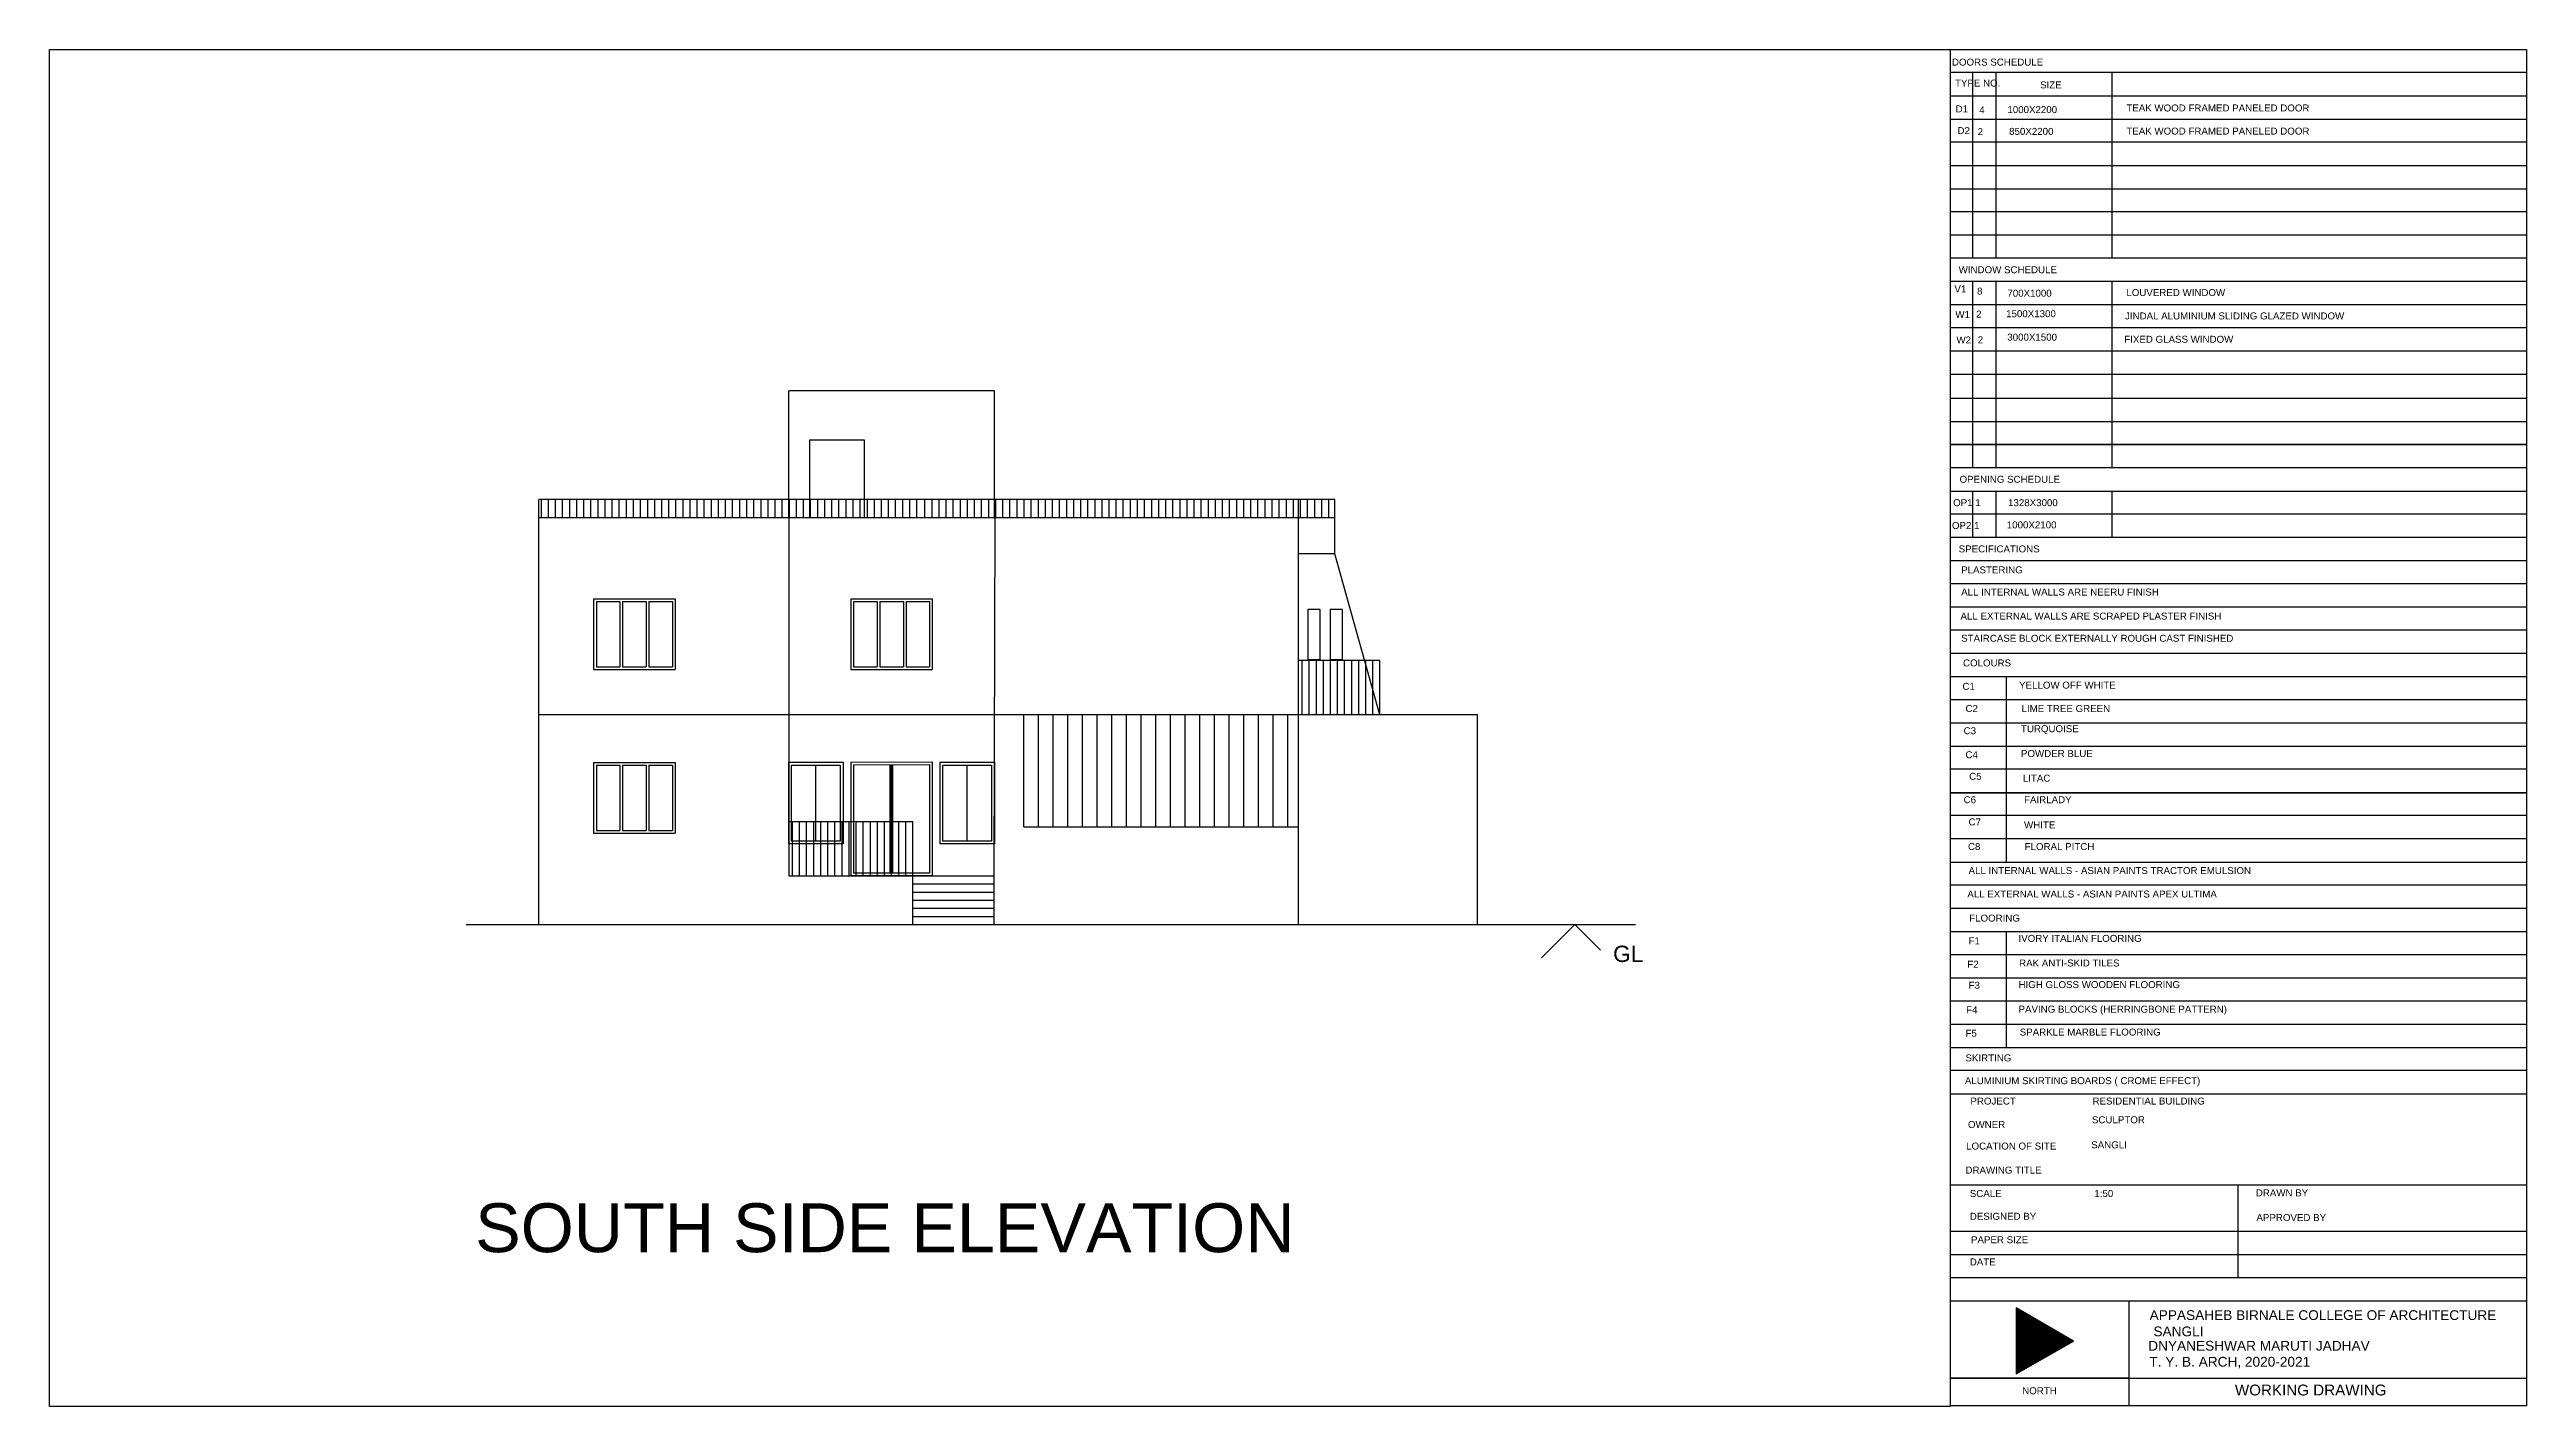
# Model space of a CAD drawing. Header units: metres. Extents: x 3586 to 7307, y 3108 to 6437.
# Drawn here: x 3896.83 to 3942.44, y 3160.07 to 3185.06 of the extents above; entities that cross this region are included whole.
import ezdxf

# ---------------------------------------------------------------- set-up
doc = ezdxf.new("R2010")
doc.units = ezdxf.units.M
doc.linetypes.add('DASHED', pattern=[0.75, 0.5, -0.25])
for name, color, linetype in [('DIMENSION', 255, 'DASHED'), ('DOORS', 170, 'Continuous'), ('PDF2_0', 7, 'Continuous'), ('PDF2_Text', 7, 'Continuous'), ('wall', 7, 'Continuous'), ('window', 140, 'Continuous')]:
    doc.layers.add(name, color=color, linetype=linetype)
doc.styles.add('PDF Arial', font='arial.ttf')
doc.styles.get("Standard").update_dxf_attribs({"font": 'arial.ttf'})

msp = doc.modelspace()

# ---------------------------------------------------------------- linework, layer by layer
at = {"layer": 'DOORS'}
for p, q in [((3911.583, 3171.935), (3913.083, 3171.945)), ((3911.583, 3171.935), (3911.583, 3169.845)), ((3911.633, 3171.885), (3913.033, 3171.895)), ((3911.633, 3171.885), (3911.633, 3169.895)), ((3912.308, 3169.895), (3912.308, 3171.89)), ((3912.333, 3169.895), (3912.333, 3171.89)), ((3912.358, 3169.895), (3912.358, 3171.89)), ((3913.033, 3171.895), (3913.033, 3169.895)), ((3913.083, 3171.945), (3913.083, 3169.845)), ((3913.083, 3169.845), (3911.583, 3169.845)), ((3913.033, 3169.895), (3911.633, 3169.895))]:
    msp.add_line(p, q, dxfattribs=at)
at = {"layer": 'PDF2_0', "lineweight": 30}
msp.add_lwpolyline([(3896.828, 3185.065), (3931.827, 3185.065), (3931.827, 3160.068), (3896.828, 3160.068)], close=True, dxfattribs=at)
msp.add_lwpolyline([(3931.827, 3185.065), (3942.441, 3185.065), (3942.441, 3171.374), (3942.441, 3160.079), (3931.827, 3160.079)], dxfattribs=at)
at = {"layer": 'PDF2_0', "lineweight": 25}
for points in [[(3931.827, 3184.645), (3942.441, 3184.645)], [(3931.827, 3184.213), (3942.441, 3184.213)], [(3932.247, 3181.228), (3932.247, 3184.645)], [(3932.678, 3181.228), (3932.678, 3184.645)], [(3934.812, 3181.228), (3934.812, 3184.645)], [(3931.827, 3183.782), (3942.441, 3183.782)], [(3931.827, 3183.362), (3942.441, 3183.362)], [(3931.827, 3182.93), (3942.441, 3182.93)], [(3931.827, 3182.499), (3942.441, 3182.499)], [(3931.827, 3182.079), (3942.441, 3182.079)], [(3931.827, 3181.648), (3942.441, 3181.648)], [(3931.827, 3181.228), (3942.441, 3181.228)], [(3931.827, 3180.796), (3942.441, 3180.796)], [(3932.247, 3177.357), (3932.247, 3180.796)], [(3932.678, 3177.357), (3932.678, 3180.796)], [(3934.812, 3177.357), (3934.812, 3180.796)], [(3931.827, 3180.365), (3942.441, 3180.365)], [(3931.827, 3179.945), (3942.441, 3179.945)], [(3931.827, 3179.514), (3942.441, 3179.514)], [(3931.827, 3179.082), (3942.441, 3179.082)], [(3942.441, 3178.639), (3931.827, 3178.639)], [(3942.441, 3178.208), (3931.827, 3178.208)], [(3942.441, 3177.357), (3931.827, 3177.357)], [(3942.441, 3176.925), (3931.827, 3176.925)], [(3932.247, 3176.074), (3932.247, 3176.925)], [(3932.678, 3176.074), (3932.678, 3176.925)], [(3934.812, 3176.074), (3934.812, 3176.925)], [(3942.441, 3176.505), (3931.827, 3176.505)], [(3942.441, 3176.074), (3931.827, 3176.074)], [(3942.441, 3175.643), (3931.827, 3175.643)], [(3942.441, 3175.222), (3931.827, 3175.222)], [(3942.441, 3174.791), (3931.827, 3174.791)], [(3942.441, 3174.371), (3931.827, 3174.371)], [(3942.441, 3173.94), (3931.827, 3173.94)], [(3942.441, 3173.508), (3931.827, 3173.508)], [(3932.86, 3173.508), (3932.86, 3171.374), (3932.86, 3170.091)], [(3942.441, 3173.088), (3931.827, 3173.088)], [(3942.441, 3172.657), (3931.827, 3172.657)], [(3942.441, 3172.226), (3931.827, 3172.226)], [(3942.441, 3171.806), (3931.827, 3171.806)], [(3942.441, 3170.954), (3931.827, 3170.954)], [(3942.441, 3170.523), (3931.827, 3170.523)], [(3942.441, 3170.091), (3931.827, 3170.091)], [(3942.441, 3169.671), (3931.827, 3169.671)], [(3942.441, 3169.24), (3931.827, 3169.24)], [(3942.441, 3168.809), (3931.827, 3168.809)], [(3932.86, 3168.809), (3932.86, 3166.674)], [(3942.441, 3168.389), (3931.827, 3168.389)], [(3942.441, 3167.957), (3931.827, 3167.957)], [(3942.441, 3167.537), (3931.827, 3167.537)], [(3942.441, 3167.106), (3931.827, 3167.106)], [(3942.441, 3166.674), (3931.827, 3166.674)], [(3942.441, 3166.254), (3931.827, 3166.254)], [(3942.441, 3165.823), (3931.827, 3165.823)], [(3942.441, 3164.143), (3931.827, 3164.143)], [(3937.128, 3164.143), (3937.128, 3162.44)], [(3942.441, 3163.292), (3931.827, 3163.292)], [(3942.441, 3162.86), (3931.827, 3162.86)], [(3942.441, 3162.44), (3931.827, 3162.44)], [(3942.441, 3162.009), (3931.827, 3162.009)], [(3935.119, 3162.009), (3935.119, 3160.079)], [(3935.119, 3160.59), (3931.827, 3160.59), (3942.441, 3160.59)], [(3942.441, 3160.079), (3931.827, 3160.079)]]:
    msp.add_lwpolyline(points, dxfattribs=at)
for points in [[(3931.827, 3177.788), (3942.441, 3177.788)], [(3931.827, 3171.374), (3942.441, 3171.374)], [(3934.097, 3161.271), (3933.041, 3161.884), (3933.041, 3160.669)], [(3933.575, 3161.577), (3933.041, 3161.271), (3933.575, 3160.976)]]:
    msp.add_lwpolyline(points, close=True, dxfattribs=at)
at = {"layer": 'PDF2_0', "color": 11, "true_color": 0xf27172, "transparency": 33554559}
for points in [[(3933.041, 3161.884), (3933.575, 3161.577), (3933.041, 3161.577)], [(3933.575, 3161.577), (3933.041, 3161.577), (3933.041, 3161.271)], [(3933.575, 3161.577), (3933.575, 3161.271), (3933.041, 3161.271)], [(3933.575, 3161.271), (3933.041, 3161.271), (3933.575, 3160.976)], [(3933.041, 3161.271), (3933.575, 3160.976), (3933.041, 3160.976)], [(3933.575, 3160.976), (3933.041, 3160.976), (3933.041, 3160.669)]]:
    msp.add_solid(points, dxfattribs=at)
at = {"layer": 'PDF2_0', "color": 241, "true_color": 0xf7abad, "transparency": 33554559}
for points in [[(3933.575, 3161.577), (3933.575, 3161.271), (3933.041, 3161.271)], [(3933.575, 3161.271), (3933.041, 3161.271), (3933.575, 3160.976)]]:
    msp.add_solid(points, dxfattribs=at)
at = {"layer": 'PDF2_0', "color": 1, "transparency": 33554559}
for points in [[(3933.575, 3161.577), (3934.097, 3161.271), (3933.575, 3161.271)], [(3934.097, 3161.271), (3933.575, 3161.271), (3933.575, 3160.976)]]:
    msp.add_solid(points, dxfattribs=at)
at = {"layer": 'wall'}
for p, q in [((3910.44, 3176.445), (3910.44, 3178.775)), ((3914.227, 3178.775), (3910.44, 3178.775)), ((3914.227, 3176.445), (3914.227, 3178.775)), ((3910.83, 3176.445), (3910.83, 3177.875)), ((3910.83, 3177.875), (3911.83, 3177.875)), ((3911.83, 3177.875), (3911.83, 3176.445)), ((3905.84, 3168.945), (3905.84, 3176.775)), ((3920.497, 3176.775), (3905.84, 3176.775)), ((3920.497, 3176.775), (3905.84, 3176.775)), ((3905.84, 3176.445), (3920.497, 3176.445)), ((3905.885, 3176.445), (3905.885, 3176.775)), ((3906.016, 3176.445), (3906.016, 3176.775)), ((3906.146, 3176.445), (3906.146, 3176.775)), ((3906.277, 3176.445), (3906.277, 3176.775)), ((3906.407, 3176.445), (3906.407, 3176.775)), ((3906.538, 3176.445), (3906.538, 3176.775)), ((3906.668, 3176.445), (3906.668, 3176.775)), ((3906.799, 3176.445), (3906.799, 3176.775)), ((3906.929, 3176.445), (3906.929, 3176.775)), ((3907.06, 3176.445), (3907.06, 3176.775)), ((3907.19, 3176.445), (3907.19, 3176.775)), ((3907.321, 3176.445), (3907.321, 3176.775)), ((3907.451, 3176.445), (3907.451, 3176.775)), ((3907.582, 3176.445), (3907.582, 3176.775)), ((3907.712, 3176.445), (3907.712, 3176.775)), ((3907.712, 3176.445), (3907.712, 3176.775)), ((3907.843, 3176.445), (3907.843, 3176.775)), ((3907.973, 3176.445), (3907.973, 3176.775)), ((3908.104, 3176.445), (3908.104, 3176.775)), ((3908.234, 3176.445), (3908.234, 3176.775)), ((3908.364, 3176.445), (3908.364, 3176.775)), ((3908.495, 3176.445), (3908.495, 3176.775)), ((3908.625, 3176.445), (3908.625, 3176.775)), ((3908.756, 3176.445), (3908.756, 3176.775)), ((3908.886, 3176.445), (3908.886, 3176.775)), ((3909.017, 3176.445), (3909.017, 3176.775)), ((3909.147, 3176.445), (3909.147, 3176.775)), ((3909.278, 3176.445), (3909.278, 3176.775)), ((3909.408, 3176.445), (3909.408, 3176.775)), ((3909.539, 3176.445), (3909.539, 3176.775)), ((3909.669, 3176.445), (3909.669, 3176.775)), ((3909.8, 3176.445), (3909.8, 3176.775)), ((3909.93, 3176.445), (3909.93, 3176.775)), ((3910.061, 3176.445), (3910.061, 3176.775)), ((3910.191, 3176.445), (3910.191, 3176.775)), ((3910.322, 3176.445), (3910.322, 3176.775)), ((3910.44, 3176.445), (3910.44, 3169.845)), ((3910.452, 3176.445), (3910.452, 3176.775)), ((3910.583, 3176.445), (3910.583, 3176.775)), ((3910.713, 3176.445), (3910.713, 3176.775)), ((3910.844, 3176.445), (3910.844, 3176.775)), ((3910.974, 3176.445), (3910.974, 3176.775)), ((3911.105, 3176.445), (3911.105, 3176.775)), ((3911.235, 3176.445), (3911.235, 3176.775)), ((3911.366, 3176.445), (3911.366, 3176.775)), ((3911.496, 3176.445), (3911.496, 3176.775)), ((3911.627, 3176.445), (3911.627, 3176.775)), ((3911.757, 3176.445), (3911.757, 3176.775)), ((3911.888, 3176.445), (3911.888, 3176.775)), ((3912.018, 3176.445), (3912.018, 3176.775)), ((3912.149, 3176.445), (3912.149, 3176.775)), ((3912.279, 3176.445), (3912.279, 3176.775)), ((3912.409, 3176.445), (3912.409, 3176.775)), ((3912.409, 3176.445), (3912.409, 3176.775)), ((3912.54, 3176.445), (3912.54, 3176.775)), ((3912.67, 3176.445), (3912.67, 3176.775)), ((3912.801, 3176.445), (3912.801, 3176.775)), ((3912.949, 3176.445), (3912.949, 3176.775)), ((3913.079, 3176.445), (3913.079, 3176.775)), ((3913.21, 3176.445), (3913.21, 3176.775)), ((3913.34, 3176.445), (3913.34, 3176.775)), ((3913.471, 3176.445), (3913.471, 3176.775)), ((3913.601, 3176.445), (3913.601, 3176.775)), ((3913.732, 3176.445), (3913.732, 3176.775)), ((3913.862, 3176.445), (3913.862, 3176.775)), ((3913.993, 3176.445), (3913.993, 3176.775)), ((3914.123, 3176.445), (3914.123, 3176.775)), ((3914.224, 3169.845), (3914.245, 3176.445)), ((3914.254, 3176.445), (3914.254, 3176.775)), ((3914.384, 3176.445), (3914.384, 3176.775)), ((3914.384, 3176.445), (3914.384, 3176.775)), ((3914.515, 3176.445), (3914.515, 3176.775)), ((3914.645, 3176.445), (3914.645, 3176.775)), ((3914.776, 3176.445), (3914.776, 3176.775)), ((3914.906, 3176.445), (3914.906, 3176.775)), ((3915.037, 3176.445), (3915.037, 3176.775)), ((3915.037, 3176.445), (3915.037, 3176.775)), ((3915.167, 3176.445), (3915.167, 3176.775)), ((3915.298, 3176.445), (3915.298, 3176.775)), ((3915.428, 3176.445), (3915.428, 3176.775)), ((3915.559, 3176.445), (3915.559, 3176.775)), ((3915.689, 3176.445), (3915.689, 3176.775)), ((3915.82, 3176.445), (3915.82, 3176.775)), ((3915.95, 3176.445), (3915.95, 3176.775)), ((3916.081, 3176.445), (3916.081, 3176.775)), ((3916.211, 3176.445), (3916.211, 3176.775)), ((3916.342, 3176.445), (3916.342, 3176.775)), ((3916.472, 3176.445), (3916.472, 3176.775)), ((3916.602, 3176.445), (3916.602, 3176.775)), ((3916.733, 3176.445), (3916.733, 3176.775)), ((3916.863, 3176.445), (3916.863, 3176.775)), ((3916.994, 3176.445), (3916.994, 3176.775)), ((3917.124, 3176.445), (3917.124, 3176.775)), ((3917.255, 3176.445), (3917.255, 3176.775)), ((3917.385, 3176.445), (3917.385, 3176.775)), ((3917.516, 3176.445), (3917.516, 3176.775)), ((3917.646, 3176.445), (3917.646, 3176.775)), ((3917.777, 3176.445), (3917.777, 3176.775)), ((3917.777, 3176.445), (3917.777, 3176.775)), ((3917.907, 3176.445), (3917.907, 3176.775)), ((3918.038, 3176.445), (3918.038, 3176.775)), ((3918.168, 3176.445), (3918.168, 3176.775)), ((3918.299, 3176.445), (3918.299, 3176.775)), ((3918.429, 3176.445), (3918.429, 3176.775)), ((3918.56, 3176.445), (3918.56, 3176.775)), ((3918.69, 3176.445), (3918.69, 3176.775)), ((3918.821, 3176.445), (3918.821, 3176.775)), ((3918.951, 3176.445), (3918.951, 3176.775)), ((3919.082, 3176.445), (3919.082, 3176.775)), ((3919.212, 3176.445), (3919.212, 3176.775)), ((3919.343, 3176.445), (3919.343, 3176.775)), ((3919.473, 3176.445), (3919.473, 3176.775)), ((3919.604, 3176.445), (3919.604, 3176.775)), ((3919.734, 3176.445), (3919.734, 3176.775)), ((3919.827, 3175.775), (3919.827, 3176.775)), ((3919.865, 3176.445), (3919.865, 3176.775)), ((3919.995, 3176.445), (3919.995, 3176.775)), ((3920.126, 3176.445), (3920.126, 3176.775)), ((3920.256, 3176.445), (3920.256, 3176.775)), ((3920.387, 3176.445), (3920.387, 3176.775)), ((3920.497, 3175.775), (3920.497, 3176.775)), ((3920.497, 3175.775), (3919.827, 3175.775)), ((3919.827, 3168.945), (3919.827, 3175.775)), ((3921.327, 3172.81), (3920.497, 3175.775)), ((3921.327, 3173.81), (3919.827, 3173.81)), ((3919.897, 3172.81), (3919.897, 3173.81)), ((3920.027, 3172.81), (3920.027, 3173.81)), ((3920.157, 3172.81), (3920.157, 3173.81)), ((3920.287, 3172.81), (3920.287, 3173.81)), ((3920.417, 3172.81), (3920.417, 3173.81)), ((3920.547, 3172.81), (3920.547, 3173.81)), ((3920.677, 3172.81), (3920.677, 3173.81)), ((3920.807, 3172.81), (3920.807, 3173.81)), ((3920.937, 3172.81), (3920.937, 3173.81)), ((3921.067, 3172.81), (3921.067, 3173.81)), ((3921.197, 3172.81), (3921.197, 3173.81)), ((3921.327, 3172.81), (3921.327, 3173.81)), ((3923.127, 3172.81), (3905.84, 3172.81)), ((3914.767, 3170.745), (3914.767, 3172.81)), ((3915.038, 3170.745), (3915.038, 3172.81)), ((3915.308, 3170.745), (3915.308, 3172.81)), ((3915.579, 3170.745), (3915.579, 3172.81)), ((3915.849, 3170.745), (3915.849, 3172.81)), ((3916.119, 3170.745), (3916.119, 3172.81)), ((3916.39, 3170.745), (3916.39, 3172.81)), ((3916.66, 3170.745), (3916.66, 3172.81)), ((3916.931, 3170.745), (3916.931, 3172.81)), ((3917.201, 3170.745), (3917.201, 3172.81)), ((3917.471, 3170.745), (3917.471, 3172.81)), ((3917.742, 3170.745), (3917.742, 3172.81)), ((3918.012, 3170.745), (3918.012, 3172.81)), ((3918.282, 3170.745), (3918.282, 3172.81)), ((3918.553, 3170.745), (3918.553, 3172.81)), ((3918.823, 3170.745), (3918.823, 3172.81)), ((3919.094, 3170.745), (3919.094, 3172.81)), ((3919.364, 3170.745), (3919.364, 3172.81)), ((3919.634, 3170.745), (3919.634, 3172.81)), ((3923.127, 3168.945), (3923.127, 3172.81)), ((3910.44, 3170.845), (3912.727, 3170.845)), ((3910.508, 3169.845), (3910.508, 3170.845)), ((3910.639, 3169.845), (3910.639, 3170.845)), ((3910.769, 3169.845), (3910.769, 3170.845)), ((3910.9, 3169.845), (3910.9, 3170.845)), ((3911.03, 3169.845), (3911.03, 3170.845)), ((3911.161, 3169.845), (3911.161, 3170.845)), ((3911.291, 3169.845), (3911.291, 3170.845)), ((3911.422, 3169.845), (3911.422, 3170.845)), ((3911.552, 3169.845), (3911.552, 3170.845)), ((3911.683, 3169.845), (3911.683, 3170.845)), ((3911.813, 3169.845), (3911.813, 3170.845)), ((3911.944, 3169.845), (3911.944, 3170.845)), ((3912.074, 3169.845), (3912.074, 3170.845)), ((3912.205, 3169.845), (3912.205, 3170.845)), ((3912.335, 3169.845), (3912.335, 3170.845)), ((3912.466, 3169.845), (3912.466, 3170.845)), ((3912.596, 3169.845), (3912.596, 3170.845)), ((3912.727, 3169.845), (3912.727, 3170.845)), ((3914.767, 3170.745), (3919.827, 3170.745)), ((3910.44, 3169.845), (3914.224, 3169.845)), ((3912.727, 3168.945), (3912.727, 3169.845)), ((3912.727, 3169.695), (3914.227, 3169.695)), ((3914.224, 3168.945), (3914.224, 3169.845)), ((3912.727, 3169.545), (3914.227, 3169.545)), ((3912.727, 3169.395), (3914.227, 3169.395)), ((3912.727, 3169.245), (3914.227, 3169.245)), ((3904.503, 3168.945), (3926.032, 3168.945)), ((3912.727, 3169.095), (3914.227, 3169.095)), ((3924.915, 3168.945), (3924.301, 3168.333)), ((3924.915, 3168.945), (3925.388, 3168.471))]:
    msp.add_line(p, q, dxfattribs=at)
for points in [[(3920.229, 3174.75), (3920.002, 3174.75), (3920.002, 3173.829), (3920.229, 3173.829)], [(3920.637, 3174.75), (3920.41, 3174.75), (3920.41, 3173.829), (3920.637, 3173.829)]]:
    msp.add_lwpolyline(points, close=True, dxfattribs=at)
at = {"layer": 'window'}
for p, q in [((3906.848, 3174.945), (3908.348, 3174.945)), ((3906.848, 3174.945), (3906.848, 3173.645)), ((3906.898, 3174.895), (3907.33, 3174.895)), ((3906.898, 3174.895), (3906.898, 3173.695)), ((3907.33, 3174.895), (3907.33, 3173.695)), ((3907.38, 3174.895), (3907.815, 3174.895)), ((3907.38, 3174.895), (3907.38, 3173.695)), ((3907.815, 3174.895), (3907.815, 3173.695)), ((3907.865, 3174.895), (3908.298, 3174.895)), ((3907.865, 3174.895), (3907.865, 3173.695)), ((3908.298, 3174.895), (3908.298, 3173.695)), ((3908.348, 3174.945), (3908.348, 3173.645)), ((3911.583, 3174.945), (3913.083, 3174.945)), ((3911.583, 3174.945), (3911.583, 3173.645)), ((3911.633, 3174.895), (3912.066, 3174.895)), ((3911.633, 3174.895), (3911.633, 3173.695)), ((3912.066, 3174.895), (3912.066, 3173.695)), ((3912.116, 3174.895), (3912.551, 3174.895)), ((3912.116, 3174.895), (3912.116, 3173.695)), ((3912.551, 3174.895), (3912.551, 3173.695)), ((3912.601, 3174.895), (3913.033, 3174.895)), ((3912.601, 3174.895), (3912.601, 3173.695)), ((3913.033, 3174.895), (3913.033, 3173.695)), ((3913.083, 3174.945), (3913.083, 3173.645)), ((3906.848, 3173.645), (3908.348, 3173.645)), ((3906.898, 3173.695), (3907.33, 3173.695)), ((3907.38, 3173.695), (3907.815, 3173.695)), ((3907.865, 3173.695), (3908.298, 3173.695)), ((3911.583, 3173.645), (3913.083, 3173.645)), ((3911.633, 3173.695), (3912.066, 3173.695)), ((3912.116, 3173.695), (3912.551, 3173.695)), ((3912.601, 3173.695), (3913.033, 3173.695)), ((3906.848, 3171.93), (3908.348, 3171.93)), ((3906.848, 3171.93), (3906.848, 3170.63)), ((3908.348, 3171.93), (3908.348, 3170.63)), ((3910.44, 3171.934), (3911.44, 3171.934)), ((3910.44, 3170.434), (3910.44, 3171.934)), ((3910.49, 3171.884), (3911.39, 3171.884)), ((3910.49, 3170.484), (3910.49, 3171.884)), ((3910.94, 3170.484), (3910.94, 3171.884)), ((3911.39, 3171.884), (3911.39, 3170.484)), ((3911.44, 3171.934), (3911.44, 3170.434)), ((3913.227, 3171.934), (3914.227, 3171.934)), ((3913.227, 3170.434), (3913.227, 3171.934)), ((3913.277, 3171.884), (3914.177, 3171.884)), ((3913.277, 3170.484), (3913.277, 3171.884)), ((3913.727, 3170.484), (3913.727, 3171.884)), ((3914.177, 3171.884), (3914.177, 3170.484)), ((3914.227, 3171.934), (3914.227, 3170.434)), ((3906.898, 3171.88), (3907.33, 3171.88)), ((3906.898, 3171.88), (3906.898, 3170.68)), ((3907.33, 3171.88), (3907.33, 3170.68)), ((3907.38, 3171.88), (3907.815, 3171.88)), ((3907.38, 3171.88), (3907.38, 3170.68)), ((3907.815, 3171.88), (3907.815, 3170.68)), ((3907.865, 3171.88), (3908.298, 3171.88)), ((3907.865, 3171.88), (3907.865, 3170.68)), ((3908.298, 3171.88), (3908.298, 3170.68)), ((3906.848, 3170.63), (3908.348, 3170.63)), ((3906.898, 3170.68), (3907.33, 3170.68)), ((3907.38, 3170.68), (3907.815, 3170.68)), ((3907.865, 3170.68), (3908.298, 3170.68)), ((3911.44, 3170.434), (3910.44, 3170.434)), ((3911.39, 3170.484), (3910.49, 3170.484)), ((3914.227, 3170.434), (3913.227, 3170.434)), ((3914.177, 3170.484), (3913.277, 3170.484))]:
    msp.add_line(p, q, dxfattribs=at)

# ---------------------------------------------------------------- texts
at = {"layer": 'DIMENSION', "attachment_point": 1}
for s, width, insert, char_height in [('4', 0.22412, (3932.364, 3184.017), 0.128), ('2', 0.22922, (3932.334, 3183.615), 0.128), ('850X2200', 1.00412, (3932.914, 3183.621), 0.1281), ('8', 0.25437, (3932.324, 3180.679), 0.128), ('W1', 0.23375, (3931.924, 3180.248), 0.1281), ('2', 0.37239, (3932.306, 3180.256), 0.128), ('1500X1300', 1.16578, (3932.859, 3180.262), 0.1281), ('W2', 0.18029, (3931.944, 3179.778), 0.1281), ('2', 0.2188, (3932.337, 3179.781), 0.128), ('3000X1500', 0.93012, (3932.88, 3179.83), 0.1281), ('SCULPTOR', 1.88441, (3934.439, 3165.413), 0.1281)]:
    msp.add_mtext_dynamic_manual_height_columns(s, width=width, gutter_width=12.5, heights=[0], dxfattribs=dict(at, insert=insert, char_height=char_height))
at = {"layer": 'PDF2_Text', "attachment_point": 7, "style": 'PDF Arial'}
for s, insert, char_height in [('DOORS SCHEDULE', (3931.861, 3184.767), 0.12812), ('TYPE NO.', (3931.917, 3184.381), 0.1281), ('SIZE', (3933.484, 3184.347), 0.1281), ('D1 ', (3931.929, 3183.907), 0.1281), ('1000X2200', (3932.882, 3183.892), 0.1281), ('TEAK WOOD FRAMED PANELED DOOR', (3935.073, 3183.922), 0.12812), ('D2 ', (3931.963, 3183.507), 0.1281), ('TEAK WOOD FRAMED PANELED DOOR', (3935.073, 3183.496), 0.12812), ('WINDOW SCHEDULE', (3931.985, 3180.942), 0.12812), ('V1 ', (3931.906, 3180.592), 0.1281), ('700X1000', (3932.882, 3180.51), 0.1281), ('LOUVERED WINDOW', (3935.073, 3180.522), 0.12812), ('JINDAL ALUMINIUM SLIDING GLAZED WINDOW', (3935.048, 3180.091), 0.12812), ('FIXED GLASS WINDOW', (3935.034, 3179.661), 0.12812), ('OPENING SCHEDULE', (3932.001, 3177.082), 0.12812), ('OP1 1', (3931.883, 3176.651), 0.1281), ('1328X3000', (3932.894, 3176.651), 0.1281), ('OP2 1', (3931.861, 3176.231), 0.1281), ('1000X2100', (3932.871, 3176.242), 0.1281), ('SPECIFICATIONS', (3931.985, 3175.799), 0.12812), ('PLASTERING', (3932.031, 3175.413), 0.1281), ('ALL INTERNAL WALLS ARE NEERU FINISH', (3932.031, 3175.005), 0.12812), ('ALL EXTERNAL WALLS ARE SCRAPED PLASTER FINISH', (3932.019, 3174.562), 0.12812), ('STAIRCASE BLOCK EXTERNALLY ROUGH CAST FINISHED', (3932.031, 3174.153), 0.12812), ('COLOURS', (3932.065, 3173.699), 0.1281), ('C1', (3932.054, 3173.268), 0.1281), ('YELLOW OFF WHITE', (3933.098, 3173.29), 0.12812), ('C2', (3932.11, 3172.859), 0.1281), ('LIME TREE GREEN', (3933.143, 3172.859), 0.12812), ('C3', (3932.076, 3172.45), 0.1281), ('TURQUOISE', (3933.132, 3172.454), 0.1281), ('C4', (3932.11, 3172.008), 0.1281), ('POWDER BLUE', (3933.132, 3172.03), 0.12812), ('C5', (3932.178, 3171.61), 0.1281), ('LITAC', (3933.166, 3171.576), 0.1281), ('C6', (3932.076, 3171.179), 0.1281), ('FAIRLADY', (3933.189, 3171.181), 0.1281), ('C7', (3932.167, 3170.77), 0.1281), ('WHITE', (3933.189, 3170.716), 0.1281), ('C8', (3932.156, 3170.316), 0.1281), ('FLORAL PITCH', (3933.2, 3170.316), 0.12812), ('ALL INTERNAL WALLS - ASIAN PAINTS TRACTOR EMULSION', (3932.167, 3169.874), 0.12812), ('ALL EXTERNAL WALLS - ASIAN PAINTS APEX ULTIMA', (3932.144, 3169.442), 0.12812), ('F1', (3932.167, 3168.582), 0.1281), ('FLOORING', (3932.178, 3168.999), 0.1281), ('IVORY ITALIAN FLOORING', (3933.087, 3168.625), 0.12812), ('F2', (3932.144, 3168.15), 0.1281), ('RAK ANTI-SKID TILES', (3933.098, 3168.171), 0.12812), ('F3', (3932.167, 3167.762), 0.1281), ('HIGH GLOSS WOODEN FLOORING', (3933.087, 3167.773), 0.12812), ('F4', (3932.122, 3167.31), 0.1281), ('PAVING BLOCKS (HERRINGBONE PATTERN)', (3933.087, 3167.284), 0.12812), ('F5', (3932.11, 3166.877), 0.1281), ('SPARKLE MARBLE FLOORING', (3933.109, 3166.899), 0.12812), ('SKIRTING', (3932.11, 3166.423), 0.1281), ('ALUMINIUM SKIRTING BOARDS ( CROME EFFECT)', (3932.099, 3165.967), 0.12812), ('PROJECT', (3932.201, 3165.628), 0.1281), ('RESIDENTIAL BUILDING', (3934.449, 3165.628), 0.12812), ('OWNER', (3932.156, 3165.196), 0.1281), ('LOCATION OF SITE', (3932.122, 3164.799), 0.12812), ('SANGLI', (3934.426, 3164.822), 0.1281), ('DRAWING TITLE', (3932.11, 3164.356), 0.12812), ('SCALE', (3932.19, 3163.925), 0.1281), ('1:50', (3934.483, 3163.925), 0.1281), ('DRAWN BY', (3937.457, 3163.939), 0.1281), ('DESIGNED BY', (3932.19, 3163.505), 0.12812), ('APPROVED BY', (3937.468, 3163.482), 0.12812), ('DATE', (3932.19, 3162.667), 0.1281), ('PAPER SIZE', (3932.212, 3163.074), 0.1281), ('APPASAHEB BIRNALE COLLEGE OF ARCHITECTURE\\P SANGLI', (3935.501, 3161.358), 0.17999), ('T. Y. B. ARCH, 2020-2021', (3935.496, 3160.768), 0.17999), ('NORTH', (3933.155, 3160.292), 0.1281), ('WORKING DRAWING', (3937.071, 3160.268), 0.19999)]:
    msp.add_mtext(s, dxfattribs=dict(at, insert=insert, char_height=char_height))
at = {"layer": 'wall', "attachment_point": 1}
for s, width, insert, char_height in [('GL', 2.12846, (3925.621, 3168.556), 0.3), ('SOUTH SIDE ELEVATION', 23.83322, (3904.666, 3163.81), 0.9), ('   DNYANESHWAR MARUTI JADHAV ', 4.30952, (3935.266, 3161.276), 0.18)]:
    msp.add_mtext_dynamic_manual_height_columns(s, width=width, gutter_width=12.5, heights=[0], dxfattribs=dict(at, insert=insert, char_height=char_height))

doc.saveas('drawing.dxf')
